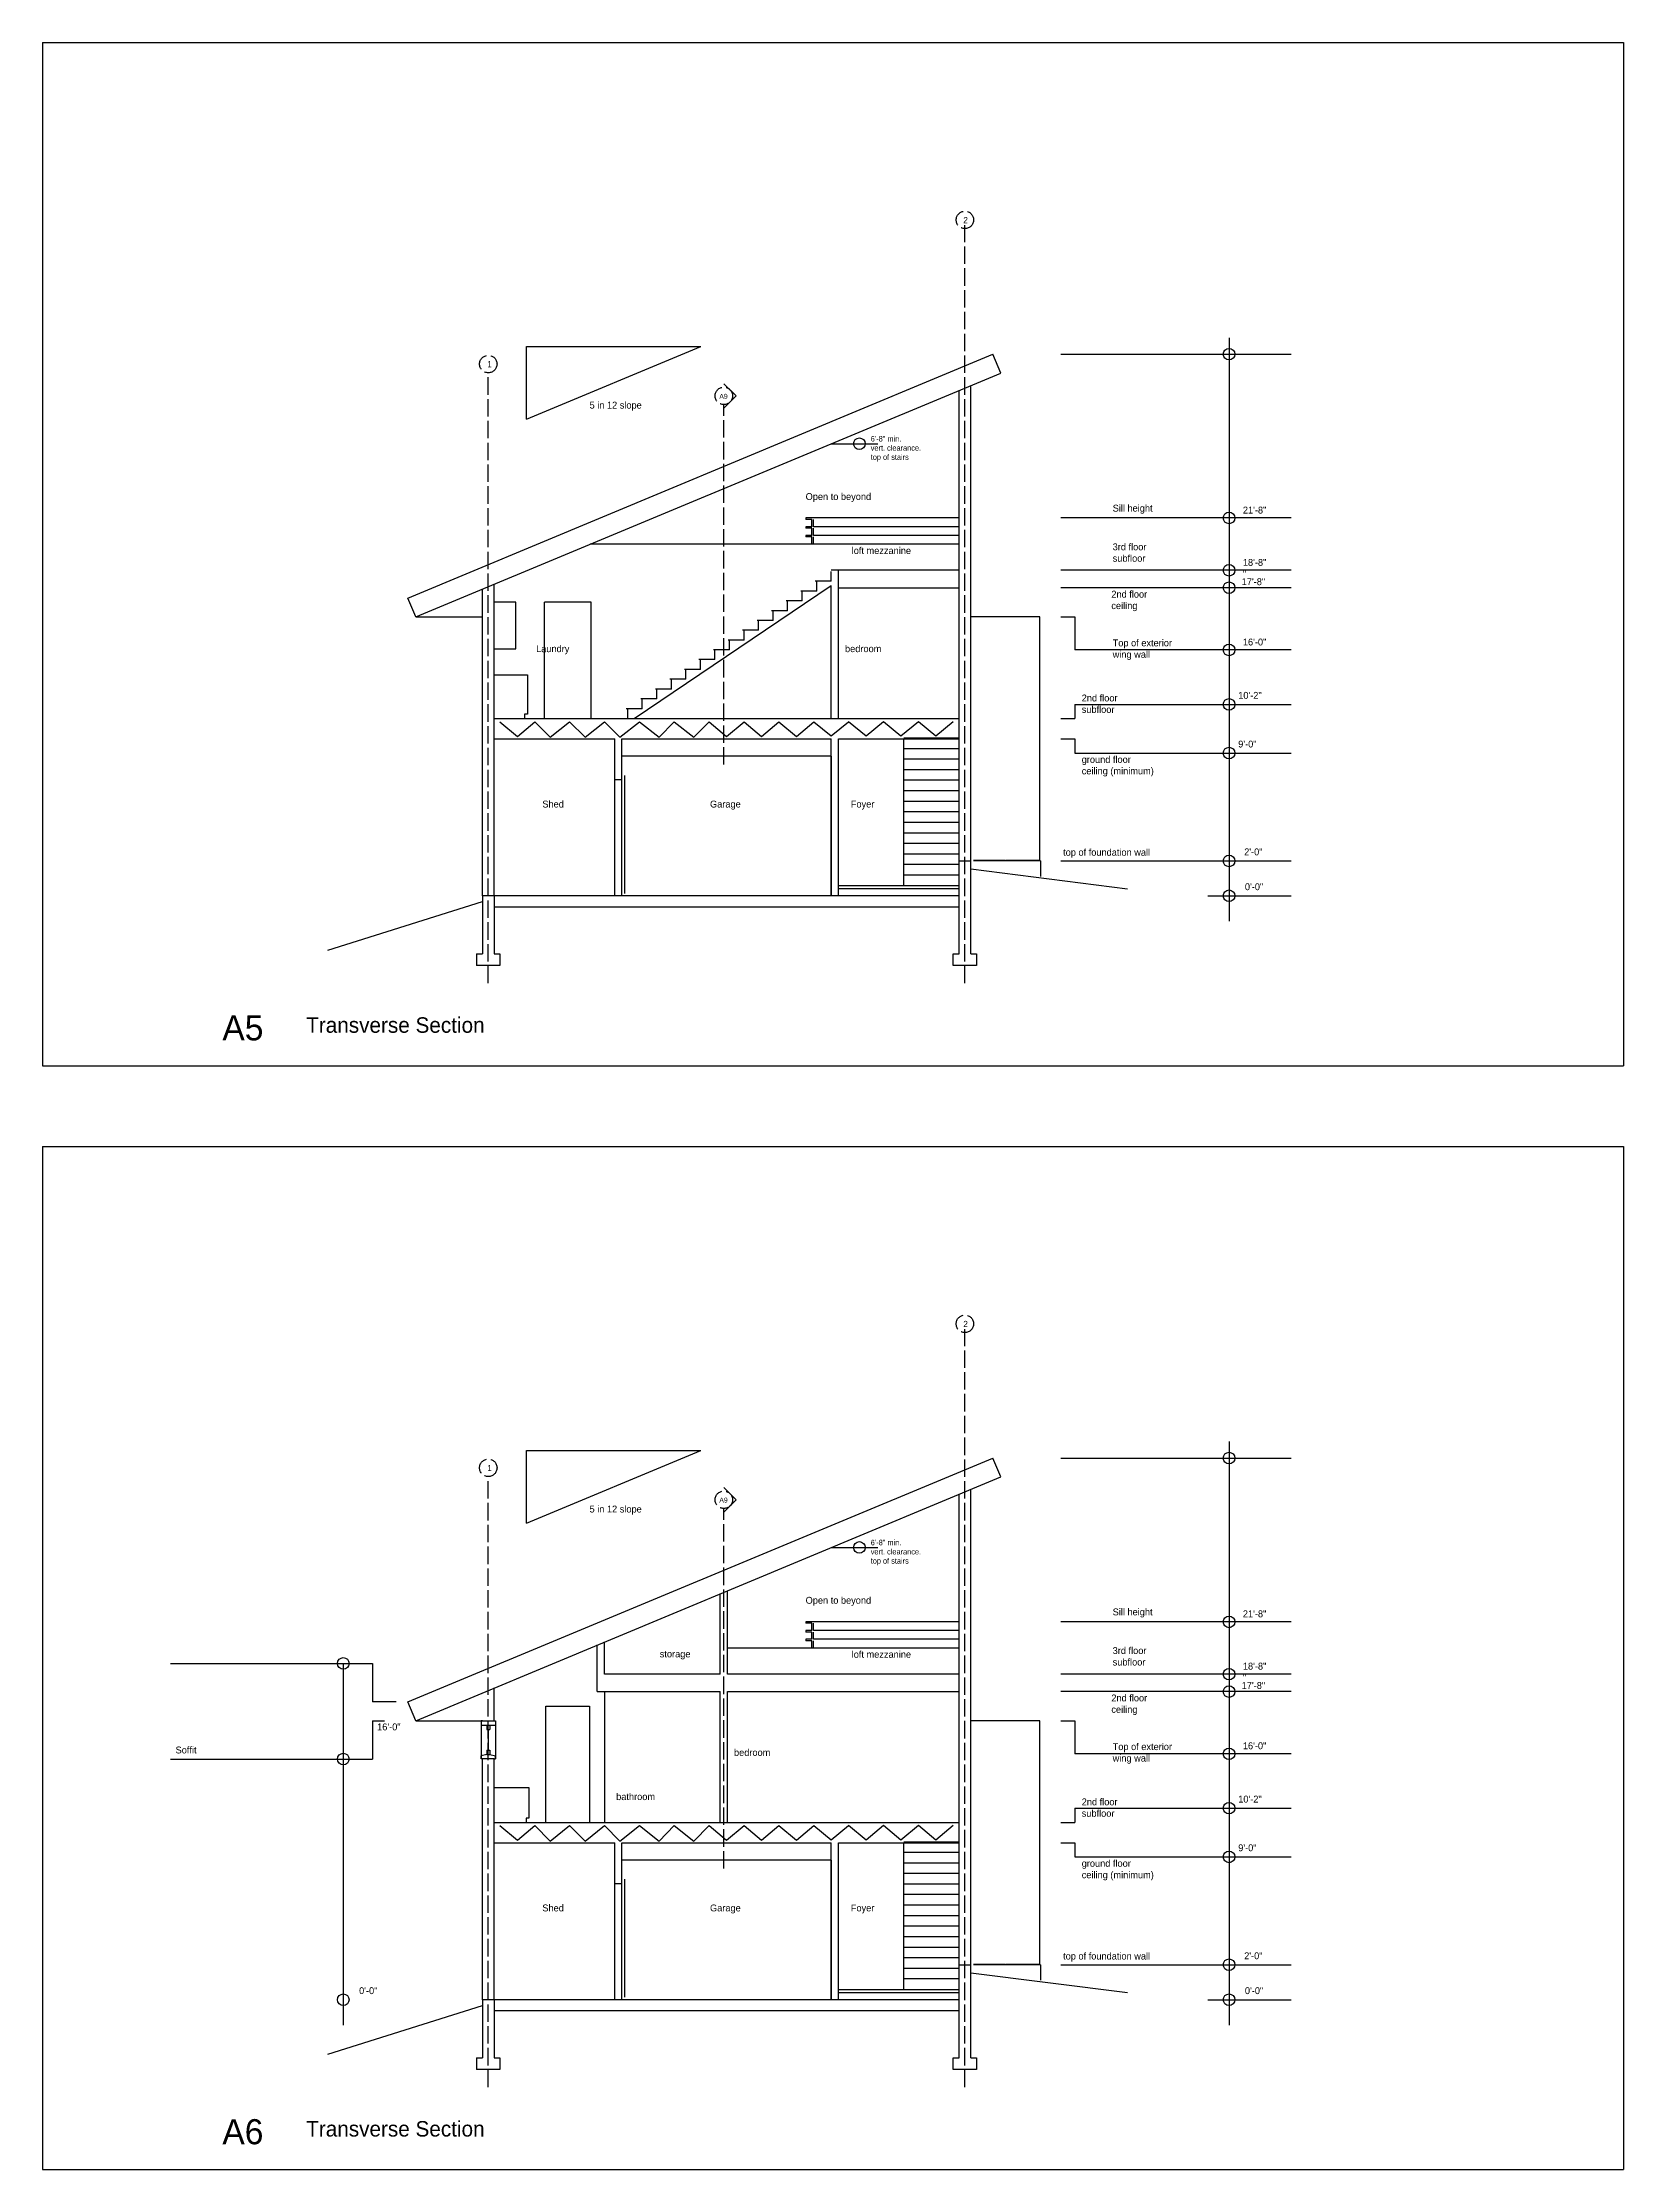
# Model space of a CAD drawing. Header units: inches. Extents: x -5028 to 8475, y 452 to 3434.
# Drawn here: x 2166 to 3254, y 1971 to 3434 of the extents above; entities that cross this region are included whole.
import ezdxf

# ---------------------------------------------------------------- set-up
doc = ezdxf.new("R2010")
doc.units = ezdxf.units.IN
doc.header["$MEASUREMENT"] = 0
doc.linetypes.add('ACAD_ISO02W100', pattern=[15, 12, -3])
for name, color, linetype in [('blocks', 251, 'Continuous'), ('const', 7, 'Continuous'), ('e1', 7, 'Continuous'), ('e2', 251, 'Continuous'), ('grid', 252, 'ACAD_ISO02W100'), ('millwork', 253, 'Continuous'), ('stairs', 140, 'Continuous'), ('walls', 7, 'Continuous')]:
    doc.layers.add(name, color=color, linetype=linetype)

msp = doc.modelspace()

# ---------------------------------------------------------------- linework, layer by layer
for p, q in [((2166, 3434.3), (3254, 3434.3)), ((2166, 3434.3), (2166, 2730.3)), ((3254, 3434.3), (3254, 2730.3)), ((2166, 3235.3), (2166, 2730.3)), ((2796.8, 2871.2), (2804.8, 2871.2)), ((2166, 2730.3), (2836.2, 2730.3)), ((2166, 2730.3), (3254, 2730.3)), ((2166, 2674.8), (3254, 2674.8)), ((2166, 2674.8), (2166, 1970.8)), ((3254, 2674.8), (3254, 1970.8)), ((2166, 2475.8), (2166, 1970.8)), ((2796.8, 2111.6), (2804.8, 2111.6)), ((2166, 1970.8), (2836.2, 1970.8)), ((2166, 1970.8), (3254, 1970.8))]:
    msp.add_line(p, q)
at = {"layer": 'blocks'}
for p, q in [((2806.8, 2871.7), (2828.3, 2871.7)), ((2828.8, 2871.7), (2852.3, 2871.7)), ((2806.8, 2112.1), (2828.3, 2112.1)), ((2828.8, 2112.1), (2852.3, 2112.1))]:
    msp.add_line(p, q, dxfattribs=at)
at = {"layer": 'e1'}
for p, q in [((2708.8, 2969.2), (2708.8, 3060.8)), ((2713.8, 2969.2), (2713.8, 3071.2)), ((2559.8, 2847.2), (2559.8, 2927.2)), ((2564.8, 2847.2), (2564.8, 2927.2)), ((2708.8, 2847.2), (2708.8, 2939.2)), ((2713.8, 2847.2), (2713.8, 2939.2)), ((2632.4, 2209.6), (2632.4, 2299.6)), ((2637.4, 2209.6), (2637.4, 2299.6)), ((2559.8, 2087.6), (2559.8, 2167.6)), ((2564.8, 2087.6), (2564.8, 2167.6)), ((2708.8, 2087.6), (2708.8, 2179.6)), ((2713.8, 2087.6), (2713.8, 2179.6))]:
    msp.add_line(p, q, dxfattribs=at)
at = {"layer": 'e2'}
for p, q in [((2866.9, 3219.9), (3025.4, 3219.9)), ((2982.6, 3231.2), (2982.6, 2829.8)), ((2708.8, 3158.3), (2741, 3158.3)), ((3025.4, 3107.2), (2866.9, 3107.2)), ((3025.4, 3071.2), (2866.9, 3071.2)), ((3025.4, 3059.2), (2866.9, 3059.2)), ((2890.9, 3059.2), (2876.5, 3059.2)), ((2852.3, 3039.2), (2804.8, 3039.2)), ((2852.3, 2871.7), (2852.3, 3039.2)), ((2866.9, 3039.2), (2876.5, 3039.2)), ((2876.5, 3039.2), (2876.5, 3016.4)), ((3025.4, 3016.4), (2876.5, 3016.4)), ((2876.5, 2978.9), (3025.4, 2978.9)), ((2876.5, 2978.9), (2876.5, 2969.2)), ((2480.8, 2966.9), (2492.8, 2956.9)), ((2492.8, 2956.9), (2504.8, 2966.9)), ((2504.8, 2966.9), (2515.4, 2956.3)), ((2515.4, 2956.3), (2528.8, 2966.9)), ((2528.8, 2966.9), (2539.4, 2956.3)), ((2539.4, 2956.3), (2552.8, 2966.9)), ((2552.8, 2966.9), (2563.4, 2956.3)), ((2563.4, 2956.3), (2576.8, 2966.9)), ((2576.8, 2966.9), (2590.3, 2956.3)), ((2590.3, 2956.3), (2600.8, 2966.9)), ((2600.8, 2966.9), (2614.3, 2956.3)), ((2614.3, 2956.3), (2624.8, 2966.9)), ((2624.8, 2966.9), (2636.8, 2956.9)), ((2636.8, 2956.9), (2648.8, 2966.9)), ((2648.8, 2966.9), (2660.8, 2956.9)), ((2660.8, 2956.9), (2672.8, 2966.9)), ((2672.8, 2966.9), (2684.8, 2956.9)), ((2684.8, 2956.9), (2696.8, 2966.9)), ((2696.8, 2966.9), (2708.8, 2957.2)), ((2708.8, 2957.2), (2720.8, 2966.9)), ((2720.8, 2967.2), (2732.8, 2957.2)), ((2732.8, 2957.2), (2744.8, 2967.2)), ((2744.8, 2967.2), (2756.8, 2957.2)), ((2756.8, 2957.2), (2768.8, 2967.2)), ((2768.8, 2967.2), (2780.8, 2957.2)), ((2780.8, 2957.2), (2792.8, 2967.2)), ((2866.9, 2969.2), (2876.5, 2969.2)), ((2708.8, 2943.2), (2564.8, 2943.2)), ((2866.9, 2955.2), (2876.5, 2955.2)), ((2876.5, 2955.2), (2876.5, 2945.4)), ((2876.5, 2945.4), (3025.4, 2945.4)), ((2852.8, 2871.2), (2806.8, 2871.2)), ((2852.8, 2871.2), (2852.8, 2860.5)), ((2866.9, 2871.2), (3025.4, 2871.2)), ((2967.9, 2847.2), (3025.4, 2847.2)), ((2866.9, 2460.3), (3025.4, 2460.3)), ((2982.6, 2471.6), (2982.6, 2070.2)), ((2708.8, 2398.8), (2741, 2398.8)), ((3025.4, 2347.6), (2866.9, 2347.6)), ((2254, 2319), (2393.1, 2319)), ((2373, 2319), (2373, 2070.2)), ((2393.1, 2319), (2393.1, 2292.6)), ((2552.8, 2299.6), (2552.8, 2209.6)), ((3025.4, 2311.6), (2866.9, 2311.6)), ((3025.4, 2299.6), (2866.9, 2299.6)), ((2890.9, 2299.6), (2876.5, 2299.6)), ((2409.3, 2292.6), (2393.1, 2292.6)), ((2512.4, 2209.6), (2512.4, 2289.6)), ((2512.4, 2289.6), (2542.4, 2289.6)), ((2542.4, 2289.6), (2542.4, 2209.6)), ((2393.1, 2279.6), (2401.3, 2279.6)), ((2393.1, 2279.6), (2393.1, 2253.2)), ((2467.8, 2279.6), (2467.8, 2253.4)), ((2477.8, 2279.6), (2477.8, 2253.4)), ((2852.3, 2279.6), (2804.8, 2279.6)), ((2852.3, 2112.1), (2852.3, 2279.6)), ((2866.9, 2279.6), (2876.5, 2279.6)), ((2876.5, 2279.6), (2876.5, 2256.8)), ((3025.4, 2256.8), (2876.5, 2256.8)), ((2254, 2253.2), (2393.1, 2253.2)), ((2476.8, 2233.6), (2500.8, 2233.6)), ((2500.8, 2233.6), (2500.8, 2212.6)), ((2500.8, 2212.6), (2498.8, 2212.6)), ((2498.8, 2212.6), (2498.8, 2209.6)), ((2876.5, 2219.4), (3025.4, 2219.4)), ((2876.5, 2219.4), (2876.5, 2209.6)), ((2480.8, 2207.4), (2492.8, 2197.4)), ((2492.8, 2197.4), (2504.8, 2207.4)), ((2504.8, 2207.4), (2515.4, 2196.8)), ((2515.4, 2196.8), (2528.8, 2207.4)), ((2528.8, 2207.4), (2539.4, 2196.8)), ((2539.4, 2196.8), (2552.8, 2207.4)), ((2552.8, 2207.4), (2563.4, 2196.8)), ((2563.4, 2196.8), (2576.8, 2207.4)), ((2576.8, 2207.4), (2590.3, 2196.8)), ((2590.3, 2196.8), (2600.8, 2207.4)), ((2600.8, 2207.4), (2614.3, 2196.8)), ((2614.3, 2196.8), (2624.8, 2207.4)), ((2624.8, 2207.4), (2636.8, 2197.4)), ((2636.8, 2197.4), (2648.8, 2207.4)), ((2648.8, 2207.4), (2660.8, 2197.4)), ((2660.8, 2197.4), (2672.8, 2207.4)), ((2672.8, 2207.4), (2684.8, 2197.4)), ((2684.8, 2197.4), (2696.8, 2207.4)), ((2696.8, 2207.4), (2708.8, 2197.6)), ((2708.8, 2197.6), (2720.8, 2207.4)), ((2720.8, 2207.6), (2732.8, 2197.6)), ((2732.8, 2197.6), (2744.8, 2207.6)), ((2744.8, 2207.6), (2756.8, 2197.6)), ((2756.8, 2197.6), (2768.8, 2207.6)), ((2768.8, 2207.6), (2780.8, 2197.6)), ((2780.8, 2197.6), (2792.8, 2207.6)), ((2866.9, 2209.6), (2876.5, 2209.6)), ((2866.9, 2195.6), (2876.5, 2195.6)), ((2876.5, 2195.6), (2876.5, 2185.9)), ((2708.8, 2183.6), (2564.8, 2183.6)), ((2876.5, 2185.9), (3025.4, 2185.9)), ((2852.8, 2111.6), (2806.8, 2111.6)), ((2852.8, 2111.6), (2852.8, 2101)), ((2866.9, 2111.7), (3025.4, 2111.7)), ((2967.9, 2087.6), (3025.4, 2087.6))]:
    msp.add_line(p, q, dxfattribs=at)
for centre in [(2982.6, 3219.9), (2728.2, 3158.3), (2982.6, 3107.2), (2982.6, 3071.2), (2982.6, 3059.2), (2982.6, 3016.4), (2982.6, 2978.9), (2982.6, 2945.4), (2982.6, 2871.2), (2982.6, 2847.2), (2982.6, 2460.3), (2728.2, 2398.8), (2982.6, 2347.6), (2373, 2319), (2982.6, 2311.6), (2982.6, 2299.6), (2373, 2253.2), (2982.6, 2256.8), (2982.6, 2219.4), (2982.6, 2185.9), (2982.6, 2111.7), (2373, 2087.6), (2982.6, 2087.6)]:
    msp.add_circle(centre, 4, dxfattribs=at)
at = {"layer": 'grid'}
for p, q in [((2800.8, 2787), (2800.8, 3308.6)), ((2472.8, 2787), (2472.8, 3207.1)), ((2634.9, 2937.5), (2634.9, 3185.2)), ((2800.8, 2027.4), (2800.8, 2549)), ((2472.8, 2027.4), (2472.8, 2447.6)), ((2634.9, 2177.9), (2634.9, 2425.6))]:
    msp.add_line(p, q, dxfattribs=at)
for centre in [(2800.8, 3312.3), (2472.8, 3213.1), (2634.9, 3191.2), (2800.8, 2552.7), (2472.8, 2453.6), (2634.9, 2431.6)]:
    msp.add_circle(centre, 6, dxfattribs=at)
at = {"layer": 'millwork'}
for p, q in [((2499, 3215.2), (2499, 3225.2)), ((2499, 3225.2), (2619, 3225.2)), ((2499, 3175.2), (2499, 3225.2)), ((2499, 3205.2), (2499, 3215.2)), ((2499, 3205.2), (2499, 3205.2)), ((2796.8, 3107.2), (2691.3, 3107.2)), ((2691.3, 3107.2), (2691.3, 3106.2)), ((2695.5, 3106.2), (2691.3, 3106.2)), ((2695.5, 3101.2), (2695.5, 3106.2)), ((2696.5, 3101.2), (2696.5, 3106.2)), ((2796.8, 3089.2), (2542.9, 3089.2)), ((2691.3, 3101.2), (2691.3, 3100.2)), ((2695.5, 3101.2), (2691.3, 3101.2)), ((2695.5, 3100.2), (2691.3, 3100.2)), ((2691.3, 3095.2), (2691.3, 3094.2)), ((2695.5, 3095.2), (2691.3, 3095.2)), ((2695.5, 3094.2), (2691.3, 3094.2)), ((2695.5, 3095.2), (2695.5, 3100.2)), ((2695.5, 3089.2), (2695.5, 3094.2)), ((2796.8, 3101.2), (2696.5, 3101.2)), ((2696.5, 3095.2), (2696.5, 3100.2)), ((2796.8, 3095.2), (2696.5, 3095.2)), ((2696.5, 3089.2), (2696.5, 3094.2)), ((2491.8, 3049.2), (2476.8, 3049.2)), ((2491.8, 3017.2), (2491.8, 3049.2)), ((2511.5, 2969.2), (2511.5, 3049.2)), ((2543.5, 3049.2), (2511.5, 3049.2)), ((2543.5, 2969.2), (2543.5, 3049.2)), ((2476.8, 3017.2), (2491.8, 3017.2)), ((2476.8, 2999.2), (2499.8, 2999.2)), ((2499.8, 2999.2), (2499.8, 2972.2)), ((2499.8, 2972.2), (2497.8, 2972.2)), ((2497.8, 2972.2), (2497.8, 2969.2)), ((2758.8, 2854.2), (2758.8, 2955.2)), ((2499, 2455.6), (2499, 2465.6)), ((2499, 2465.6), (2619, 2465.6)), ((2499, 2415.6), (2499, 2465.6)), ((2499, 2445.6), (2499, 2455.6)), ((2499, 2445.6), (2499, 2445.6)), ((2796.8, 2347.6), (2691.3, 2347.6)), ((2691.3, 2347.6), (2691.3, 2346.6)), ((2695.5, 2346.6), (2691.3, 2346.6)), ((2695.5, 2341.6), (2695.5, 2346.6)), ((2696.5, 2341.6), (2696.5, 2346.6)), ((2796.8, 2329.6), (2637.4, 2329.6)), ((2695.5, 2341.6), (2691.3, 2341.6)), ((2691.3, 2341.6), (2691.3, 2340.6)), ((2695.5, 2340.6), (2691.3, 2340.6)), ((2691.3, 2335.6), (2691.3, 2334.6)), ((2695.5, 2335.6), (2691.3, 2335.6)), ((2695.5, 2334.6), (2691.3, 2334.6)), ((2695.5, 2335.6), (2695.5, 2340.6)), ((2695.5, 2329.6), (2695.5, 2334.6)), ((2796.8, 2341.6), (2696.5, 2341.6)), ((2696.5, 2335.6), (2696.5, 2340.6)), ((2796.8, 2335.6), (2696.5, 2335.6)), ((2696.5, 2329.6), (2696.5, 2334.6)), ((2758.8, 2094.6), (2758.8, 2195.6))]:
    msp.add_line(p, q, dxfattribs=at)
at = {"layer": 'stairs'}
for p, q in [((2708.8, 3063.7), (2697.8, 3063.7)), ((2698.8, 3056.9), (2698.8, 3063.7)), ((2708.8, 3063.7), (2708.8, 3070.4)), ((2688.8, 3050.2), (2677.8, 3050.2)), ((2678.8, 3043.4), (2678.8, 3050.2)), ((2698.8, 3056.9), (2687.8, 3056.9)), ((2688.8, 3050.2), (2688.8, 3056.9)), ((2658.8, 3029.9), (2647.8, 3029.9)), ((2648.8, 3023.2), (2648.8, 3029.9)), ((2668.8, 3036.7), (2657.8, 3036.7)), ((2658.8, 3029.9), (2658.8, 3036.7)), ((2678.8, 3043.4), (2667.8, 3043.4)), ((2668.8, 3036.7), (2668.8, 3043.4)), ((2638.8, 3016.4), (2627.8, 3016.4)), ((2628.8, 3009.7), (2628.8, 3016.4)), ((2648.8, 3023.2), (2637.8, 3023.2)), ((2638.8, 3016.4), (2638.8, 3023.2)), ((2618.8, 3002.9), (2607.8, 3002.9)), ((2608.8, 2996.2), (2608.8, 3002.9)), ((2628.8, 3009.7), (2617.8, 3009.7)), ((2618.8, 3002.9), (2618.8, 3009.7)), ((2598.8, 2989.4), (2587.8, 2989.4)), ((2588.8, 2982.7), (2588.8, 2989.4)), ((2608.8, 2996.2), (2597.8, 2996.2)), ((2598.8, 2989.4), (2598.8, 2996.2)), ((2578.8, 2975.9), (2567.8, 2975.9)), ((2568.8, 2969.2), (2568.8, 2975.9)), ((2588.8, 2982.7), (2577.8, 2982.7)), ((2578.8, 2975.9), (2578.8, 2982.7)), ((2796.8, 2955.7), (2758.8, 2955.7)), ((2796.8, 2948.4), (2758.8, 2948.4)), ((2796.8, 2941.2), (2758.8, 2941.2)), ((2796.8, 2933.9), (2758.8, 2933.9)), ((2796.8, 2926.7), (2758.8, 2926.7)), ((2796.8, 2919.4), (2758.8, 2919.4)), ((2796.8, 2912.2), (2758.8, 2912.2)), ((2796.8, 2904.9), (2758.8, 2904.9)), ((2796.8, 2897.7), (2758.8, 2897.7)), ((2796.8, 2890.4), (2758.8, 2890.4)), ((2796.8, 2883.2), (2758.8, 2883.2)), ((2796.8, 2875.9), (2758.8, 2875.9)), ((2796.8, 2868.7), (2758.8, 2868.7)), ((2796.8, 2861.4), (2758.8, 2861.4)), ((2796.8, 2196.1), (2758.8, 2196.1)), ((2796.8, 2188.9), (2758.8, 2188.9)), ((2796.8, 2181.6), (2758.8, 2181.6)), ((2796.8, 2174.4), (2758.8, 2174.4)), ((2796.8, 2167.1), (2758.8, 2167.1)), ((2796.8, 2159.9), (2758.8, 2159.9)), ((2796.8, 2152.6), (2758.8, 2152.6)), ((2796.8, 2145.4), (2758.8, 2145.4)), ((2796.8, 2138.1), (2758.8, 2138.1)), ((2796.8, 2130.9), (2758.8, 2130.9)), ((2796.8, 2123.6), (2758.8, 2123.6)), ((2796.8, 2116.4), (2758.8, 2116.4)), ((2796.8, 2109.1), (2758.8, 2109.1)), ((2796.8, 2101.9), (2758.8, 2101.9))]:
    msp.add_line(p, q, dxfattribs=at)
at = {"layer": 'walls'}
for p, q in [((2417.5, 3052.1), (2820.1, 3219.9)), ((2499, 3175.2), (2619, 3225.2)), ((2825.5, 3206.9), (2820.1, 3219.9)), ((2422.9, 3039.2), (2825.5, 3206.9)), ((2634.9, 3199.6), (2643.4, 3191.2)), ((2634.9, 3182.7), (2643.4, 3191.2)), ((2796.8, 2871.2), (2796.8, 3195)), ((2804.8, 2871.2), (2804.8, 3198.3)), ((2476.8, 2847.2), (2476.8, 3061.7)), ((2573.1, 2969.2), (2708.8, 3060.8)), ((2796.8, 3071.2), (2708.8, 3071.2)), ((2713.8, 3059.2), (2796.8, 3059.2)), ((2422.9, 3039.2), (2417.5, 3052.1)), ((2468.8, 2847.2), (2468.8, 3058.3)), ((2422.9, 3039.2), (2468.8, 3039.2)), ((2713.8, 2969.2), (2713.8, 2981.4)), ((2476.8, 2969.2), (2796.8, 2969.2)), ((2476.8, 2955.2), (2559.8, 2955.2)), ((2559.8, 2927.2), (2559.8, 2955.2)), ((2564.8, 2955.2), (2708.8, 2955.2)), ((2564.8, 2927.2), (2564.8, 2955.2)), ((2708.8, 2939.2), (2708.8, 2955.2)), ((2708.8, 2943.2), (2708.8, 2847.2)), ((2713.8, 2955.2), (2796.8, 2955.2)), ((2713.8, 2939.2), (2713.8, 2955.2)), ((2559.8, 2927.2), (2564.8, 2927.2)), ((2566.6, 2930.1), (2566.6, 2848.9)), ((2796.8, 2807.2), (2796.8, 2871.2)), ((2804.8, 2807.2), (2804.8, 2871.2)), ((2713.8, 2854.2), (2796.8, 2854.2)), ((2804.8, 2865.8), (2912.7, 2852)), ((2362.3, 2809.7), (2468.8, 2843.2)), ((2796.8, 2847.2), (2468.8, 2847.2)), ((2468.8, 2847.2), (2468.8, 2827.7)), ((2468.8, 2844.4), (2468.8, 2807.2)), ((2476.8, 2847.2), (2476.8, 2807.2)), ((2476.8, 2839.7), (2796.8, 2839.7)), ((2713.8, 2852.2), (2796.8, 2852.2)), ((2464.8, 2807.2), (2468.8, 2807.2)), ((2464.8, 2807.2), (2464.8, 2799.2)), ((2480.8, 2799.2), (2464.8, 2799.2)), ((2468.8, 2799.2), (2464.8, 2799.2)), ((2476.8, 2807.2), (2480.8, 2807.2)), ((2480.8, 2807.2), (2480.8, 2799.2)), ((2792.8, 2807.2), (2796.8, 2807.2)), ((2792.8, 2799.2), (2792.8, 2807.2)), ((2808.8, 2799.2), (2792.8, 2799.2)), ((2804.8, 2807.2), (2808.8, 2807.2)), ((2808.8, 2807.2), (2808.8, 2799.2)), ((2417.5, 2292.6), (2820.1, 2460.3)), ((2499, 2415.6), (2619, 2465.6)), ((2825.5, 2447.4), (2820.1, 2460.3)), ((2422.9, 2279.6), (2825.5, 2447.4)), ((2634.9, 2440.1), (2643.4, 2431.6)), ((2634.9, 2423.1), (2643.4, 2431.6)), ((2796.8, 2111.6), (2796.8, 2435.4)), ((2804.8, 2111.6), (2804.8, 2438.8)), ((2632.4, 2311.6), (2632.4, 2367)), ((2637.4, 2311.6), (2637.4, 2369)), ((2547.8, 2299.6), (2547.8, 2331.7)), ((2552.8, 2311.6), (2552.8, 2333.8)), ((2476.8, 2279.6), (2476.8, 2302.1)), ((2547.8, 2299.6), (2632.4, 2299.6)), ((2632.4, 2311.6), (2552.8, 2311.6)), ((2796.8, 2311.6), (2637.4, 2311.6)), ((2637.4, 2299.6), (2796.8, 2299.6)), ((2422.9, 2279.6), (2417.5, 2292.6)), ((2422.9, 2279.6), (2468.8, 2279.6)), ((2467.8, 2279.6), (2467.8, 2276.6)), ((2468.8, 2279.6), (2467.8, 2279.6)), ((2467.8, 2276.6), (2477.8, 2276.6)), ((2468.8, 2279.6), (2477.8, 2279.6)), ((2471.8, 2276.6), (2473.8, 2276.6)), ((2471.8, 2276.6), (2471.8, 2273.6)), ((2471.8, 2273.6), (2473.8, 2273.6)), ((2472.8, 2273.6), (2472.8, 2259.4)), ((2473.8, 2276.6), (2473.8, 2273.6)), ((2477.8, 2279.6), (2477.8, 2276.6)), ((2471.8, 2256.4), (2467.8, 2255.4)), ((2467.8, 2253.4), (2467.8, 2255.4)), ((2471.8, 2259.4), (2471.8, 2256.4)), ((2471.8, 2259.4), (2473.8, 2259.4)), ((2471.8, 2256.4), (2473.8, 2256.4)), ((2473.8, 2259.4), (2473.8, 2256.4)), ((2473.8, 2256.4), (2477.8, 2255.4)), ((2477.8, 2253.4), (2477.8, 2255.4)), ((2476.8, 2253.4), (2467.8, 2253.4)), ((2468.8, 2087.6), (2468.8, 2253.4)), ((2476.8, 2087.6), (2476.8, 2253.4)), ((2476.8, 2253.4), (2477.8, 2253.4)), ((2477.8, 2253.4), (2477.8, 2253.4)), ((2637.4, 2209.6), (2637.4, 2221.8)), ((2476.8, 2209.6), (2796.8, 2209.6)), ((2476.8, 2195.6), (2559.8, 2195.6)), ((2559.8, 2167.6), (2559.8, 2195.6)), ((2564.8, 2195.6), (2708.8, 2195.6)), ((2564.8, 2167.6), (2564.8, 2195.6)), ((2708.8, 2179.6), (2708.8, 2195.6)), ((2713.8, 2195.6), (2796.8, 2195.6)), ((2713.8, 2179.6), (2713.8, 2195.6)), ((2708.8, 2183.6), (2708.8, 2087.6)), ((2559.8, 2167.6), (2564.8, 2167.6)), ((2566.6, 2170.6), (2566.6, 2089.3)), ((2796.8, 2047.6), (2796.8, 2111.6)), ((2804.8, 2047.6), (2804.8, 2111.6)), ((2713.8, 2094.6), (2796.8, 2094.6)), ((2804.8, 2106.2), (2912.7, 2092.5)), ((2362.3, 2050.1), (2468.8, 2083.6)), ((2796.8, 2087.6), (2468.8, 2087.6)), ((2468.8, 2087.6), (2468.8, 2068.1)), ((2468.8, 2084.8), (2468.8, 2047.6)), ((2476.8, 2087.6), (2476.8, 2047.6)), ((2476.8, 2080.1), (2796.8, 2080.1)), ((2713.8, 2092.6), (2796.8, 2092.6)), ((2464.8, 2047.6), (2468.8, 2047.6)), ((2464.8, 2047.6), (2464.8, 2039.6)), ((2480.8, 2039.6), (2464.8, 2039.6)), ((2468.8, 2039.6), (2464.8, 2039.6)), ((2476.8, 2047.6), (2480.8, 2047.6)), ((2480.8, 2047.6), (2480.8, 2039.6)), ((2792.8, 2047.6), (2796.8, 2047.6)), ((2792.8, 2039.6), (2792.8, 2047.6)), ((2808.8, 2039.6), (2792.8, 2039.6)), ((2804.8, 2047.6), (2808.8, 2047.6)), ((2808.8, 2047.6), (2808.8, 2039.6))]:
    msp.add_line(p, q, dxfattribs=at)

# ---------------------------------------------------------------- texts
at = {"layer": 'const', "attachment_point": 1}
for s, insert, char_height, width in [('2', (2799.7, 3314.3), 4.26, 1625.197), ('1', (2472.1, 3215.2), 4.26, 1625.197), ('A9', (2631.8, 3192.6), 3.41, 1300.158), ('5 in 12 slope', (2542.5, 3187.2), 4.736, 1805.775), ('6\'-8" min.^Jvert. clearance.\\Ptop of stairs', (2736, 3163.6), 3.789, 1444.62), ('Open to beyond', (2691.2, 3124.3), 4.736, 1805.775), ('Sill height', (2902.5, 3116.3), 4.736, 1805.775), ('21\'-8"', (2992.1, 3115), 4.74, 1805.775), ('3rd floor^Jsubfloor', (2902.5, 3089.7), 4.736, 1805.775), ('loft mezzanine', (2722.9, 3087.1), 4.736, 1805.775), ('18\'-8"\\P"', (2992.1, 3079), 4.74, 1805.775), ('\\P17\'-8"', (2991.3, 3073.6), 4.74, 1805.775), ('\\P2nd floor^Jceiling', (2901.6, 3065), 4.736, 1805.775), ('Laundry', (2505.7, 3019.6), 4.74, 1805.775), ('bedroom', (2718.3, 3019.6), 4.74, 1805.775), ('Top of exterior\\Pwing wall', (2902.5, 3023.6), 4.736, 1805.775), ('16\'-0"', (2992.1, 3024.2), 4.74, 1805.775), ('2nd floor^Jsubfloor', (2881.2, 2985.7), 4.736, 1805.775), ('10\'-2"', (2988.9, 2987.5), 4.74, 1805.775), ('ground floor^Jceiling (minimum)', (2881.2, 2943.4), 4.736, 1805.775), ('9\'-0"', (2988.9, 2954), 4.74, 1805.775), ('Shed', (2510, 2912.7), 4.74, 1805.775), ('Garage', (2625.4, 2912.7), 4.74, 1805.775), ('Foyer', (2722.3, 2912.7), 4.74, 1805.775), ('top of foundation wall', (2868.4, 2879.5), 4.736, 1805.775), ('2\'-0"', (2993, 2879.8), 4.74, 1805.775), ('0\'-0"', (2993.5, 2855.8), 4.74, 1805.775), ('A5', (2289.8, 2765), 17.26, 6582.049), ('Transverse Section', (2347.5, 2763.6), 10.656, 4062.993), ('2', (2799.7, 2554.7), 4.26, 1625.197), ('1', (2472.1, 2455.6), 4.26, 1625.197), ('A9', (2631.8, 2433.1), 3.41, 1300.158), ('5 in 12 slope', (2542.5, 2427.6), 4.736, 1805.775), ('6\'-8" min.^Jvert. clearance.\\Ptop of stairs', (2736, 2404.1), 3.789, 1444.62), ('Open to beyond', (2691.2, 2364.8), 4.736, 1805.775), ('Sill height', (2902.5, 2356.8), 4.736, 1805.775), ('21\'-8"', (2992.1, 2355.5), 4.74, 1805.775), ('storage', (2590.8, 2327.9), 4.74, 1805.775), ('loft mezzanine', (2722.9, 2327.6), 4.736, 1805.775), ('3rd floor^Jsubfloor', (2902.5, 2330.2), 4.736, 1805.775), ('18\'-8"\\P"', (2992.1, 2319.5), 4.74, 1805.775), ('\\P2nd floor^Jceiling', (2901.6, 2305.5), 4.736, 1805.775), ('\\P17\'-8"', (2991.3, 2314.1), 4.74, 1805.775), ('16\'-0"', (2396.3, 2277.7), 4.74, 1805.775), ('Soffit', (2257.6, 2261.8), 4.74, 1805.775), ('bedroom', (2641.9, 2260.1), 4.74, 1805.775), ('Top of exterior\\Pwing wall', (2902.5, 2264.1), 4.736, 1805.775), ('16\'-0"', (2992.1, 2264.7), 4.74, 1805.775), ('bathroom', (2560.8, 2229.7), 4.74, 1805.775), ('2nd floor^Jsubfloor', (2881.2, 2226.1), 4.736, 1805.775), ('10\'-2"', (2988.9, 2228), 4.74, 1805.775), ('ground floor^Jceiling (minimum)', (2881.2, 2183.8), 4.736, 1805.775), ('9\'-0"', (2988.9, 2194.5), 4.74, 1805.775), ('Shed', (2510, 2153.1), 4.74, 1805.775), ('Garage', (2625.4, 2153.1), 4.74, 1805.775), ('Foyer', (2722.3, 2153.1), 4.74, 1805.775), ('top of foundation wall', (2868.4, 2120), 4.736, 1805.775), ('2\'-0"', (2993, 2120.2), 4.74, 1805.775), ('0\'-0"', (2383.9, 2096.2), 4.74, 1805.775), ('0\'-0"', (2993.5, 2096.2), 4.74, 1805.775), ('A6', (2289.8, 2005.4), 17.26, 6582.049), ('Transverse Section', (2347.5, 2004.1), 10.656, 4062.993)]:
    msp.add_mtext(s, dxfattribs=dict(at, insert=insert, char_height=char_height, width=width))

doc.saveas('drawing.dxf')
